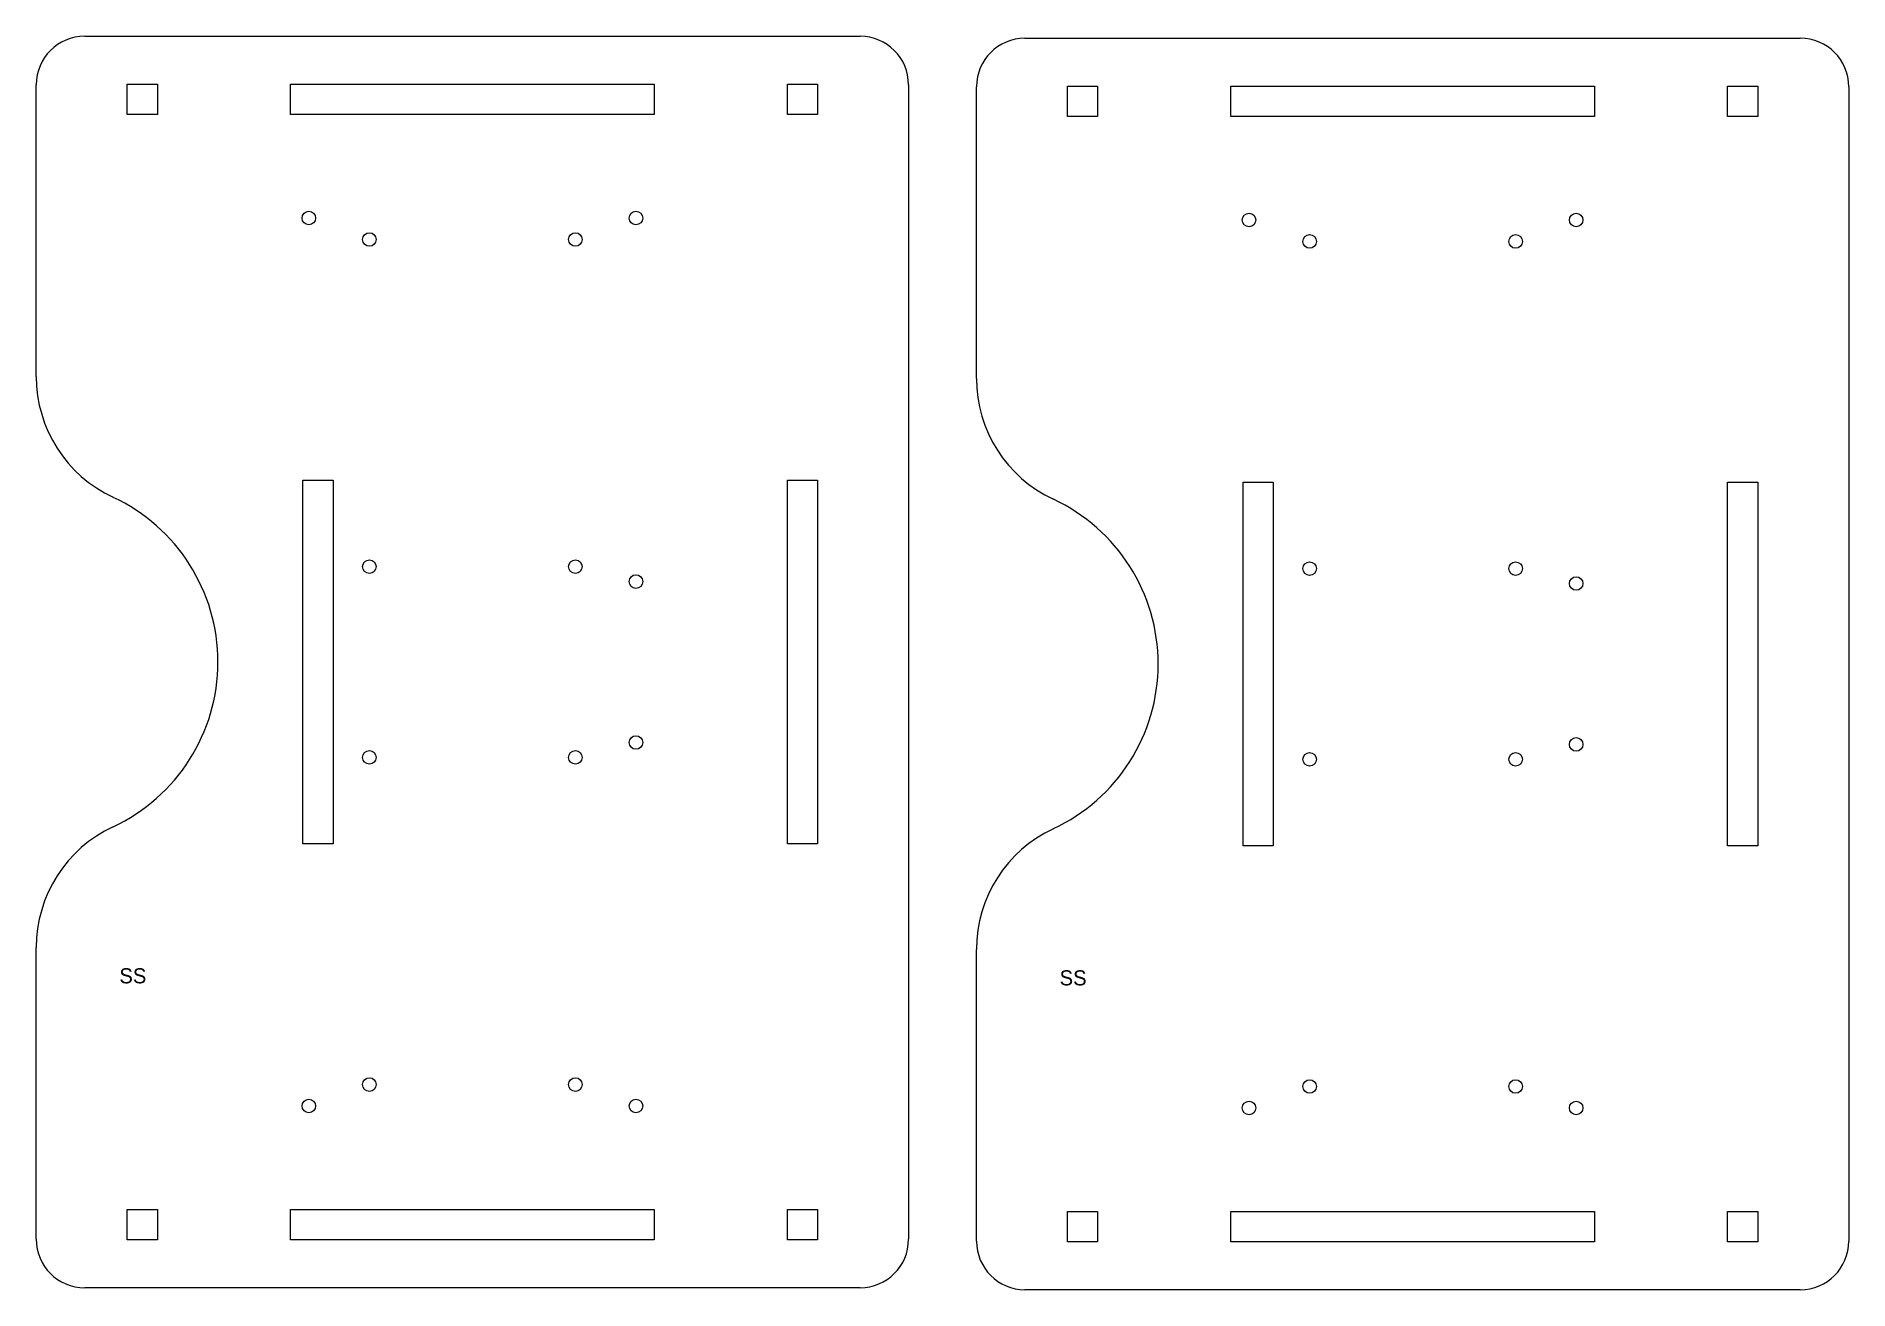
# Model space of a CAD drawing. Header units: inches. Extents: x -7.2 to 7.8, y 0 to 10.3.
import ezdxf

# ---------------------------------------------------------------- set-up
doc = ezdxf.new("R2010")
doc.units = ezdxf.units.IN
doc.header["$MEASUREMENT"] = 0

msp = doc.modelspace()

# ---------------------------------------------------------------- linework, layer by layer
at = {"color": 1, "linetype": 'Continuous', "lineweight": 5}
for p, q in [((-6.8, 10.328), (-0.4, 10.328)), ((0.961, 10.312), (7.361, 10.312)), ((-7.2, 7.52), (-7.2, 9.928)), ((-6.45, 9.933), (-6.2, 9.933)), ((-6.45, 9.683), (-6.45, 9.933)), ((-6.2, 9.933), (-6.2, 9.683)), ((-5.1, 9.933), (-2.1, 9.933)), ((-5.1, 9.683), (-5.1, 9.933)), ((-2.1, 9.933), (-2.1, 9.683)), ((-1, 9.933), (-0.75, 9.933)), ((-1, 9.683), (-1, 9.933)), ((-0.75, 9.933), (-0.75, 9.683)), ((0, 9.928), (0, 0.4)), ((0.561, 7.504), (0.561, 9.912)), ((1.311, 9.917), (1.561, 9.917)), ((1.311, 9.667), (1.311, 9.917)), ((1.561, 9.917), (1.561, 9.667)), ((2.661, 9.917), (5.661, 9.917)), ((2.661, 9.667), (2.661, 9.917)), ((5.661, 9.917), (5.661, 9.667)), ((6.761, 9.917), (7.011, 9.917)), ((6.761, 9.667), (6.761, 9.917)), ((7.011, 9.917), (7.011, 9.667)), ((7.761, 9.912), (7.761, 0.384)), ((-6.2, 9.683), (-6.45, 9.683)), ((-2.1, 9.683), (-5.1, 9.683)), ((-0.75, 9.683), (-1, 9.683)), ((1.561, 9.667), (1.311, 9.667)), ((5.661, 9.667), (2.661, 9.667)), ((7.011, 9.667), (6.761, 9.667)), ((-5, 6.664), (-4.75, 6.664)), ((-5, 3.664), (-5, 6.664)), ((-4.75, 6.664), (-4.75, 3.664)), ((-1, 6.664), (-0.75, 6.664)), ((-1, 3.664), (-1, 6.664)), ((-0.75, 6.664), (-0.75, 3.664)), ((2.761, 6.648), (3.011, 6.648)), ((2.761, 3.648), (2.761, 6.648)), ((3.011, 6.648), (3.011, 3.648)), ((6.761, 6.648), (7.011, 6.648)), ((6.761, 3.648), (6.761, 6.648)), ((7.011, 6.648), (7.011, 3.648)), ((-4.75, 3.664), (-5, 3.664)), ((-0.75, 3.664), (-1, 3.664)), ((3.011, 3.648), (2.761, 3.648)), ((7.011, 3.648), (6.761, 3.648)), ((-7.2, 0.4), (-7.2, 2.808)), ((0.561, 0.384), (0.561, 2.792)), ((-6.45, 0.645), (-6.2, 0.645)), ((-6.45, 0.395), (-6.45, 0.645)), ((-6.2, 0.645), (-6.2, 0.395)), ((-5.1, 0.645), (-2.1, 0.645)), ((-5.1, 0.395), (-5.1, 0.645)), ((-2.1, 0.645), (-2.1, 0.395)), ((-1, 0.645), (-0.75, 0.645)), ((-1, 0.395), (-1, 0.645)), ((-0.75, 0.645), (-0.75, 0.395)), ((1.311, 0.629), (1.561, 0.629)), ((1.311, 0.379), (1.311, 0.629)), ((1.561, 0.629), (1.561, 0.379)), ((2.661, 0.629), (5.661, 0.629)), ((2.661, 0.379), (2.661, 0.629)), ((5.661, 0.629), (5.661, 0.379)), ((6.761, 0.629), (7.011, 0.629)), ((6.761, 0.379), (6.761, 0.629)), ((7.011, 0.629), (7.011, 0.379)), ((-6.2, 0.395), (-6.45, 0.395)), ((-2.1, 0.395), (-5.1, 0.395)), ((-0.75, 0.395), (-1, 0.395)), ((1.561, 0.379), (1.311, 0.379)), ((5.661, 0.379), (2.661, 0.379)), ((7.011, 0.379), (6.761, 0.379)), ((-0.4, 0), (-6.8, 0)), ((7.361, -0.016), (0.961, -0.016))]:
    msp.add_line(p, q, dxfattribs=at)
for centre in [(-4.95, 8.828), (-2.25, 8.828), (2.811, 8.812), (5.511, 8.812), (-4.45, 8.651), (-2.75, 8.651), (3.311, 8.635), (5.011, 8.635), (-4.45, 5.951), (-2.75, 5.951), (3.311, 5.935), (5.011, 5.935), (-2.25, 5.828), (5.511, 5.812), (-2.25, 4.5), (5.511, 4.484), (-4.45, 4.377), (-2.75, 4.377), (3.311, 4.361), (5.011, 4.361), (-4.45, 1.677), (-2.75, 1.677), (3.311, 1.661), (5.011, 1.661), (-4.95, 1.5), (-2.25, 1.5), (2.811, 1.484), (5.511, 1.484)]:
    msp.add_circle(centre, 0.056, dxfattribs=at)
for centre, radius, start, end in [((-6.8, 9.928), 0.4, 90, 180), ((-0.4, 9.928), 0.4, 0, 90), ((0.961, 9.912), 0.4, 90, 180), ((7.361, 9.912), 0.4, 0, 90), ((-6.1, 7.52), 1.1, 180, 244.971), ((1.661, 7.504), 1.1, 180, 244.971), ((-7.2, 5.164), 1.5, 295.029, 64.971), ((0.561, 5.148), 1.5, 295.029, 64.971), ((-6.1, 2.808), 1.1, 115.029, 180), ((1.661, 2.792), 1.1, 115.029, 180), ((-6.8, 0.4), 0.4, 180, 270), ((-0.4, 0.4), 0.4, 270, 0), ((0.961, 0.384), 0.4, 180, 270), ((7.361, 0.384), 0.4, 270, 0)]:
    msp.add_arc(centre, radius, start, end, dxfattribs=at)

# ---------------------------------------------------------------- texts
at = {"color": 2, "lineweight": 5, "char_height": 0.125, "width": 0.74975, "attachment_point": 1}
for insert in [(-6.514, 2.637), (1.247, 2.62)]:
    msp.add_mtext('{SS}', dxfattribs=dict(at, insert=insert))

doc.saveas('drawing.dxf')
